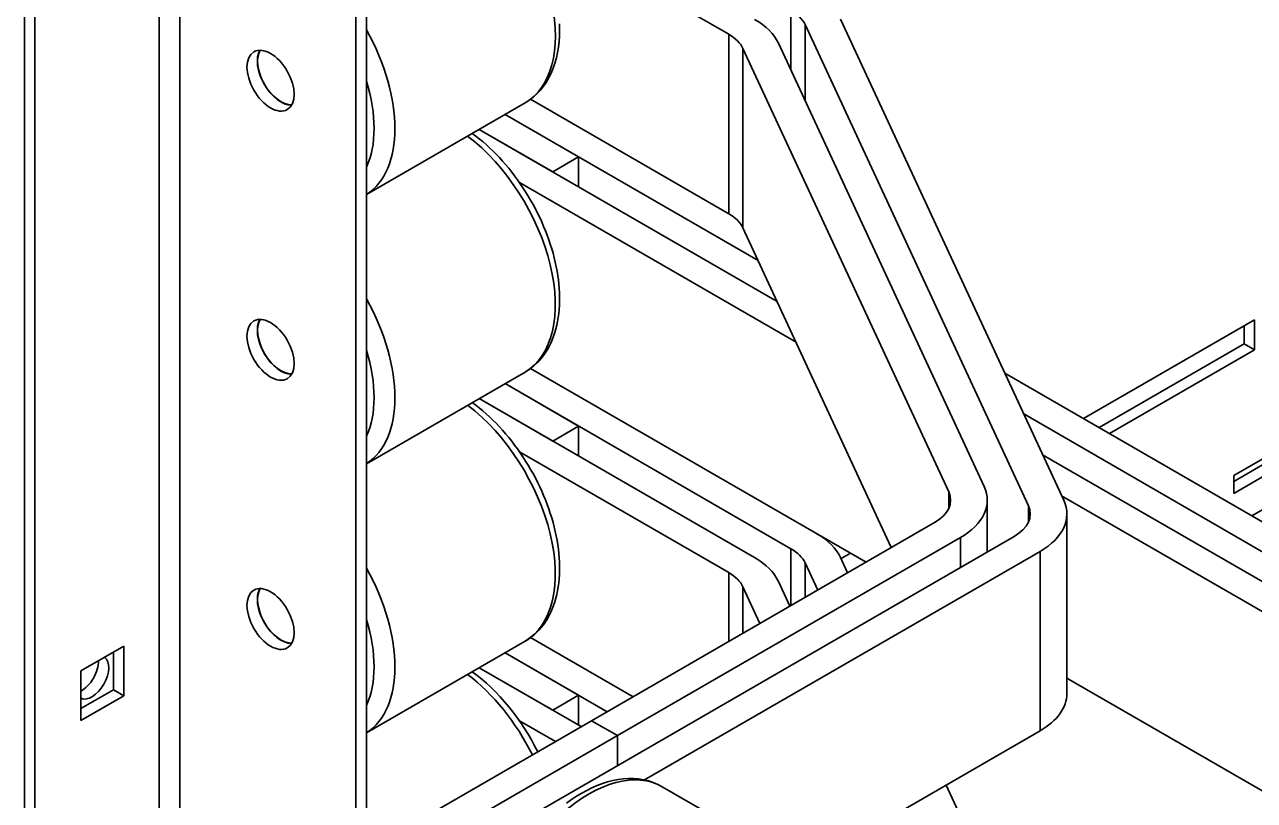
# Model space of a CAD drawing. Header units: millimetres. Extents: x -116965 to 323937, y 291661 to 566926.
# Drawn here: x -12142.1 to -11974.1, y 302009.8 to 302115.7 of the extents above; entities that cross this region are included whole.
import ezdxf

# ---------------------------------------------------------------- set-up
doc = ezdxf.new("R2010")
doc.units = ezdxf.units.MM
doc.layers.add('Visible Edges(Schneider)', color=7, linetype='Continuous', lineweight=35)
doc.layers.add('Visible Tangent Edges(Schneider)', color=7, linetype='Continuous', lineweight=35)

msp = doc.modelspace()

# ---------------------------------------------------------------- linework, layer by layer
at = {"layer": 'Visible Edges(Schneider)'}
for p, q in [((-12142.05606, 301979.23549), (-12142.05606, 302187.078158)), ((-12140.641847, 301979.722471), (-12140.641847, 302186.261661)), ((-12095.387013, 302002.958179), (-12095.387013, 302178.096696)), ((-12096.801226, 302002.141682), (-12096.801226, 302177.280199)), ((-12045.89634, 302114.413889), (-12074.479282, 302130.916258)), ((-12004.983475, 302050.049582), (-12035.469916, 302115.738733)), ((-12030.640286, 302116.485879), (-12000.153846, 302050.796729)), ((-12015.859624, 302051.9352), (-12043.955197, 302112.472746)), ((-12039.125568, 302113.219893), (-12011.029995, 302052.682347)), ((-12072.963192, 302105.546046), (-12045.89634, 302089.918992)), ((-12073.719751, 302105.050296), (-12095.387013, 302092.540696)), ((-12066.395635, 302097.671782), (-12076.447673, 302103.475329)), ((-12041.887134, 302083.521793), (-12076.447673, 302103.475329)), ((-12079.983207, 302101.434088), (-12069.931169, 302095.630541)), ((-12079.983207, 302101.434088), (-12039.298944, 302077.945017)), ((-12066.395635, 302097.671782), (-12069.931169, 302095.630541)), ((-12066.395635, 302093.589299), (-12066.395635, 302097.671782)), ((-12036.710753, 302072.368242), (-12074.479282, 302094.173912)), ((-12043.955197, 302087.977849), (-12023.70466, 302044.344005)), ((-11997.452724, 302061.950057), (-11974.1182, 302075.42225)), ((-11974.1182, 302075.42225), (-11974.1182, 302071.339768)), ((-11975.532413, 302072.156264), (-11975.532413, 302074.605754)), ((-11995.331403, 302060.725312), (-11975.532413, 302072.156264)), ((-11975.532413, 302072.156264), (-11974.1182, 302071.339768)), ((-11974.1182, 302071.339768), (-11993.91719, 302059.908815)), ((-12073.719751, 302068.30795), (-12095.387013, 302055.79835)), ((-12072.963192, 302068.8037), (-12027.151208, 302042.354139)), ((-12008.213452, 302068.162766), (-11911.185696, 302012.143765)), ((-12066.395635, 302060.929436), (-12076.447673, 302066.732983)), ((-12037.411058, 302044.195183), (-12076.447673, 302066.732983)), ((-12079.983207, 302064.691742), (-12069.931169, 302058.888195)), ((-12079.983207, 302064.691742), (-12042.360806, 302042.970438)), ((-11914.72123, 302010.102524), (-12005.625261, 302062.585991)), ((-12069.931169, 302058.888195), (-12066.395635, 302060.929436)), ((-12066.395635, 302056.846953), (-12066.395635, 302060.929436)), ((-11976.946627, 302054.193339), (-11969.875559, 302058.275822)), ((-12045.89634, 302040.929197), (-12074.479282, 302057.431566)), ((-12003.037071, 302057.009215), (-11925.327832, 302012.143765)), ((-11976.946627, 302053.376843), (-11971.289773, 302056.642829)), ((-11969.875559, 302055.826333), (-11976.946627, 302051.74385)), ((-11976.946627, 302051.74385), (-11976.946627, 302054.193339)), ((-11928.863366, 302010.102524), (-12000.44888, 302051.43244)), ((-12010.604068, 302043.742669), (-12010.604068, 302050.814481)), ((-11974.471753, 302048.681987), (-11969.875559, 302051.335601)), ((-11999.727919, 302024.433966), (-11999.727919, 302048.928863)), ((-12064.627868, 302020.71698), (-12017.800767, 302047.752619)), ((-12099.983207, 301992.139599), (-12006.924618, 302045.867001)), ((-12014.265233, 302045.711377), (-12061.092334, 302018.675738)), ((-12003.389084, 302043.825759), (-12057.422461, 302012.629574)), ((-12030.640286, 302043.001187), (-12029.666122, 302040.902153)), ((-12030.562697, 302042.834005), (-12029.272529, 302043.578884)), ((-12033.748605, 302038.545131), (-12035.469916, 302042.25404)), ((-12039.125568, 302039.7352), (-12037.553686, 302036.348266)), ((-12041.636169, 302033.991243), (-12043.955197, 302038.988054)), ((-12073.719751, 302031.565603), (-12095.387013, 302019.056004)), ((-12072.963192, 302032.061354), (-12058.971014, 302023.982966)), ((-12134.383952, 302027.514314), (-12128.514966, 302030.902774)), ((-12129.929179, 302024.942349), (-12129.929179, 302030.086278)), ((-12128.514966, 302030.902774), (-12128.514966, 302024.125853)), ((-12066.395635, 302024.18709), (-12076.447673, 302029.990637)), ((-12062.506548, 302021.941724), (-12076.447673, 302029.990637)), ((-12079.983207, 302027.949396), (-12069.931169, 302022.145849)), ((-12079.983207, 302027.949396), (-12066.042081, 302019.900483)), ((-12134.383952, 302020.737392), (-12134.383952, 302027.514314)), ((-11999.727919, 302026.521295), (-11944.773268, 301994.793213)), ((-12134.383952, 302022.370385), (-12129.929179, 302024.942349)), ((-12128.514966, 302024.125853), (-12129.929179, 302024.942349)), ((-12128.514966, 302024.125853), (-12134.383952, 302020.737392)), ((-12066.395635, 302024.18709), (-12069.931169, 302022.145849)), ((-12066.395635, 302020.104607), (-12066.395635, 302024.18709)), ((-12064.627868, 302020.71698), (-12135.338546, 301979.89215)), ((-12069.577615, 302017.859242), (-12074.479282, 302020.68922)), ((-12061.092334, 302018.675738), (-12064.627868, 302020.71698)), ((-12061.092334, 302018.675738), (-12131.803012, 301977.850909)), ((-12061.092334, 302014.593255), (-12061.092334, 302018.675738)), ((-12035.789033, 302000.624742), (-12003.389084, 302019.330862)), ((-12054.981421, 302011.705473), (-12033.061111, 301999.049776)), ((-12016.21749, 302011.924378), (-12001.735357, 301980.719719))]:
    msp.add_line(p, q, dxfattribs=at)
at = {"layer": 'Visible Edges(Schneider)', "flags": 128}
for points in [[(-12069.008828, 302115.835326), (-12068.991726, 302115.022349), (-12069.008934, 302114.222887), (-12069.061012, 302113.438436), (-12069.148516, 302112.670489), (-12069.272005, 302111.920538), (-12069.432151, 302111.189931), (-12069.629777, 302110.480117), (-12069.865344, 302109.793311), (-12070.139297, 302109.13176), (-12070.452077, 302108.497716), (-12070.804127, 302107.893425), (-12071.195892, 302107.321137), (-12071.627659, 302106.783844), (-12072.098021, 302106.285061), (-12072.604888, 302105.827841), (-12073.146162, 302105.415234), (-12073.719752, 302105.050296)], [(-12080.925888, 302100.889831), (-12080.445035, 302100.531123), (-12079.968668, 302100.156066), (-12079.497193, 302099.765143), (-12079.031017, 302099.358836), (-12078.57055, 302098.937624), (-12078.116197, 302098.50199), (-12077.668366, 302098.052417), (-12077.227464, 302097.589385), (-12076.793899, 302097.113375), (-12076.368099, 302096.624885), (-12075.950487, 302096.124475), (-12075.541454, 302095.612724), (-12075.141392, 302095.090211), (-12074.750693, 302094.557513), (-12074.369749, 302094.015209), (-12073.998953, 302093.463878), (-12073.638694, 302092.904097), (-12073.289366, 302092.336444), (-12072.951363, 302091.761503), (-12072.625063, 302091.179906), (-12072.310787, 302090.59229), (-12072.008845, 302089.999281), (-12071.719548, 302089.401509), (-12071.443206, 302088.799602), (-12071.180129, 302088.194188), (-12070.930628, 302087.585894), (-12070.695013, 302086.975351), (-12070.473595, 302086.363184), (-12070.266671, 302085.750037), (-12070.074474, 302085.136549), (-12069.89722, 302084.523317), (-12069.735125, 302083.910936), (-12069.588403, 302083.300002), (-12069.457272, 302082.691109), (-12069.341944, 302082.084854), (-12069.242638, 302081.481831), (-12069.159569, 302080.882635), (-12069.09295, 302080.287862), (-12069.042937, 302079.698062), (-12069.009703, 302079.113761), (-12068.993448, 302078.535489), (-12068.994371, 302077.963783), (-12069.012672, 302077.399174), (-12069.048547, 302076.842196), (-12069.102198, 302076.293382), (-12069.173823, 302075.753266), (-12069.263622, 302075.222379), (-12069.371824, 302074.701214), (-12069.49879, 302074.190149), (-12069.644706, 302073.689937), (-12069.809732, 302073.201382), (-12069.994024, 302072.725284), (-12070.197742, 302072.262448), (-12070.421044, 302071.813676), (-12070.664085, 302071.37977), (-12070.927028, 302070.961535), (-12071.210027, 302070.559774), (-12071.513218, 302070.175679), (-12071.836101, 302069.810569), (-12072.177929, 302069.465536), (-12072.537956, 302069.141668), (-12072.915434, 302068.840054), (-12073.309615, 302068.561785), (-12073.719752, 302068.30795)], [(-12080.925888, 302064.147484), (-12080.445035, 302063.788776), (-12079.968668, 302063.41372), (-12079.497192, 302063.022797), (-12079.031018, 302062.61649), (-12078.57055, 302062.195278), (-12078.116197, 302061.759645), (-12077.668366, 302061.310071), (-12077.227464, 302060.847039), (-12076.793899, 302060.371029), (-12076.368099, 302059.882539), (-12075.950486, 302059.382129), (-12075.541454, 302058.870377), (-12075.141392, 302058.347864), (-12074.750693, 302057.815167), (-12074.36975, 302057.272863), (-12073.998952, 302056.721532), (-12073.638695, 302056.16175), (-12073.289367, 302055.594099), (-12072.951363, 302055.019157), (-12072.625063, 302054.43756), (-12072.310787, 302053.849943), (-12072.008845, 302053.256935), (-12071.719549, 302052.659163), (-12071.443206, 302052.057256), (-12071.180129, 302051.451841), (-12070.930628, 302050.843549), (-12070.695013, 302050.233004), (-12070.473595, 302049.620837), (-12070.266671, 302049.00769), (-12070.074473, 302048.394203), (-12069.89722, 302047.780971), (-12069.735125, 302047.16859), (-12069.588403, 302046.557656), (-12069.457272, 302045.948763), (-12069.341944, 302045.342508), (-12069.242638, 302044.739485), (-12069.159569, 302044.140289), (-12069.09295, 302043.545516), (-12069.042937, 302042.955716), (-12069.009703, 302042.371414), (-12068.993448, 302041.793143), (-12068.994371, 302041.221437), (-12069.012672, 302040.656828), (-12069.048547, 302040.09985), (-12069.102198, 302039.551036), (-12069.173823, 302039.01092), (-12069.263623, 302038.480034), (-12069.371824, 302037.958868), (-12069.49879, 302037.447803), (-12069.644707, 302036.947592), (-12069.809732, 302036.459036), (-12069.994024, 302035.982938), (-12070.197742, 302035.520102), (-12070.421044, 302035.071329), (-12070.664086, 302034.637424), (-12070.927027, 302034.219189), (-12071.210027, 302033.817427), (-12071.513217, 302033.433333), (-12071.836101, 302033.068223), (-12072.17793, 302032.72319), (-12072.537957, 302032.399322), (-12072.915434, 302032.097707), (-12073.309614, 302031.819438), (-12073.719752, 302031.565604)], [(-12080.925888, 302027.405138), (-12080.263557, 302026.90588), (-12079.610059, 302026.375846), (-12078.966466, 302025.8163), (-12078.333848, 302025.228507), (-12077.713272, 302024.613733), (-12077.105811, 302023.973243), (-12076.512544, 302023.308305), (-12075.934594, 302022.620305), (-12075.373006, 302021.910757), (-12074.828811, 302021.181177), (-12074.303037, 302020.433087), (-12073.796714, 302019.668005), (-12073.310872, 302018.887451), (-12072.846528, 302018.092957), (-12072.404589, 302017.286189), (-12071.985946, 302016.468791)], [(-12068.047599, 302009.445624), (-12067.366036, 302009.936194), (-12066.676993, 302010.392737), (-12065.981485, 302010.814036), (-12065.280527, 302011.198864), (-12064.575133, 302011.545989), (-12063.866319, 302011.854182), (-12063.155099, 302012.122212), (-12062.442302, 302012.348825), (-12061.728772, 302012.532584), (-12061.016196, 302012.67198), (-12060.306301, 302012.765504), (-12059.600812, 302012.811652), (-12058.901455, 302012.808913), (-12058.209957, 302012.755778), (-12057.528764, 302012.650504), (-12056.861624, 302012.492549), (-12056.212226, 302012.2822), (-12055.584262, 302012.019746), (-12054.981421, 302011.705472)]]:
    msp.add_lwpolyline(points, dxfattribs=at)
at = {"layer": 'Visible Edges(Schneider)'}
for centre, major_axis, start_param, end_param in [((-12042.714359, 302114.618013), (7.5, 0), 0.2617993878, 0.7853981634), ((-12051.199641, 302111.352027), (12.5, 0), 0.2617993878, 0.7853981634), ((-12051.199641, 302111.352027), (7.5, 0), 0.2617993878, 0.7853981634), ((-12107.054275, 302108.89861), (-2.275, 3.940416), 0.3160516109, 2.8255410427), ((-12107.054275, 302108.89861), (2.25, -3.897114), 3.4426119266, 5.9821660341), ((-12051.199641, 302086.85713), (7.5, 0), 0.2617993878, 0.7853981634), ((-12107.054275, 302072.156264), (-2.275, 3.940416), 0.3160516109, 2.8255410427), ((-12107.054275, 302072.156264), (2.25, -3.897114), 3.4426119266, 5.9821660341), ((-12023.104068, 302050.814481), (7.5, 0), 5.4977871438, 6.544984695), ((-12023.104068, 302050.814481), (12.5, 0), 5.4977871438, 6.544984695), ((-12012.227919, 302048.928863), (7.5, 0), 5.4977871438, 6.544984695), ((-12012.227919, 302048.928863), (12.5, 0), 5.4977871438, 6.544984695), ((-12042.714359, 302041.133321), (12.5, 0), 0.2617993878, 0.7853981634), ((-12051.199641, 302037.867335), (12.5, 0), 0.2617993878, 0.7853981634), ((-12042.714359, 302041.133321), (7.5, 0), 0.2617993878, 0.7853981634), ((-12051.199641, 302037.867335), (7.5, 0), 0.2617993878, 0.7853981634), ((-12107.054275, 302035.413918), (-2.275, 3.940416), 0.3160516109, 2.8255410427), ((-12107.054275, 302035.413918), (2.25, -3.897114), 3.4426119266, 5.9821660341), ((-12132.863672, 302026.63658), (1.625, 2.814583), 3.2041223829, 6.2206555779), ((-12134.277886, 302027.453076), (1.625, 2.814583), 3.8808205691, 5.5439573916), ((-12012.227919, 302024.433966), (12.5, 0), 5.4977871438, 6.2831853072)]:
    msp.add_ellipse(centre, major_axis=major_axis, ratio=0.5773502692, start_param=start_param, end_param=end_param, dxfattribs=at)
for centre in [(-12108.468488, 302108.082114), (-12108.468488, 302071.339768), (-12108.468488, 302034.597421)]:
    msp.add_ellipse(centre, major_axis=(-2.275, 3.940416), ratio=0.5773502692, dxfattribs=at)
at = {"layer": 'Visible Tangent Edges(Schneider)'}
for p, q in [((-12123.671284, 301989.610511), (-12123.671284, 302196.05962)), ((-12120.842857, 302196.05962), (-12120.842857, 301991.242795)), ((-12037.411058, 302109.525638), (-12037.411058, 302117.679875)), ((-12035.469916, 302105.343057), (-12035.469916, 302115.738733)), ((-12045.89634, 302089.918992), (-12045.89634, 302114.413889)), ((-12043.955197, 302087.977849), (-12043.955197, 302112.472746)), ((-12015.859624, 302049.693762), (-12015.859624, 302051.9352)), ((-12004.983475, 302047.808144), (-12004.983475, 302050.049582)), ((-12014.265233, 302041.628894), (-12014.265233, 302045.711377)), ((-12037.411058, 302036.430612), (-12037.411058, 302044.195183)), ((-12003.389084, 302019.330862), (-12003.389084, 302043.825759)), ((-12035.469916, 302037.551331), (-12035.469916, 302042.25404)), ((-12045.89634, 302031.531632), (-12045.89634, 302040.929197)), ((-12043.955197, 302032.652352), (-12043.955197, 302038.988054))]:
    msp.add_line(p, q, dxfattribs=at)
for centre, major_axis, start_param, end_param in [((-12083.719751, 302122.370804), (-10, 17.320508), 3.1415926536, 6.2831853072), ((-12105.640061, 302109.715107), (10, -17.320508), 0.0256362309, 1.5451600959), ((-12107.054275, 302108.89861), (9, -15.588457), 0.3742603011, 1.1965360257), ((-12083.719751, 302085.628458), (10, -17.320508), 0, 2.2030821902), ((-12105.640061, 302072.972761), (10, -17.320508), 0.0256362309, 1.5451600959), ((-12107.054275, 302072.156264), (9, -15.588457), 0.3742603011, 1.1965360257), ((-12083.719751, 302048.886112), (10, -17.320508), 0, 2.2030821902), ((-12105.640061, 302036.230415), (10, -17.320508), 0.0256362309, 1.5451600959), ((-12107.054275, 302035.413918), (9, -15.588457), 0.3742603011, 1.1965360257), ((-12083.719751, 302012.143765), (10, -17.320508), 1.4645304222, 2.2030821902), ((-12064.981421, 301994.384965), (-10, -17.320508), 3.1415926536, 6.2831853072)]:
    msp.add_ellipse(centre, major_axis=major_axis, ratio=0.5773502692, start_param=start_param, end_param=end_param, dxfattribs=at)

doc.saveas('drawing.dxf')
